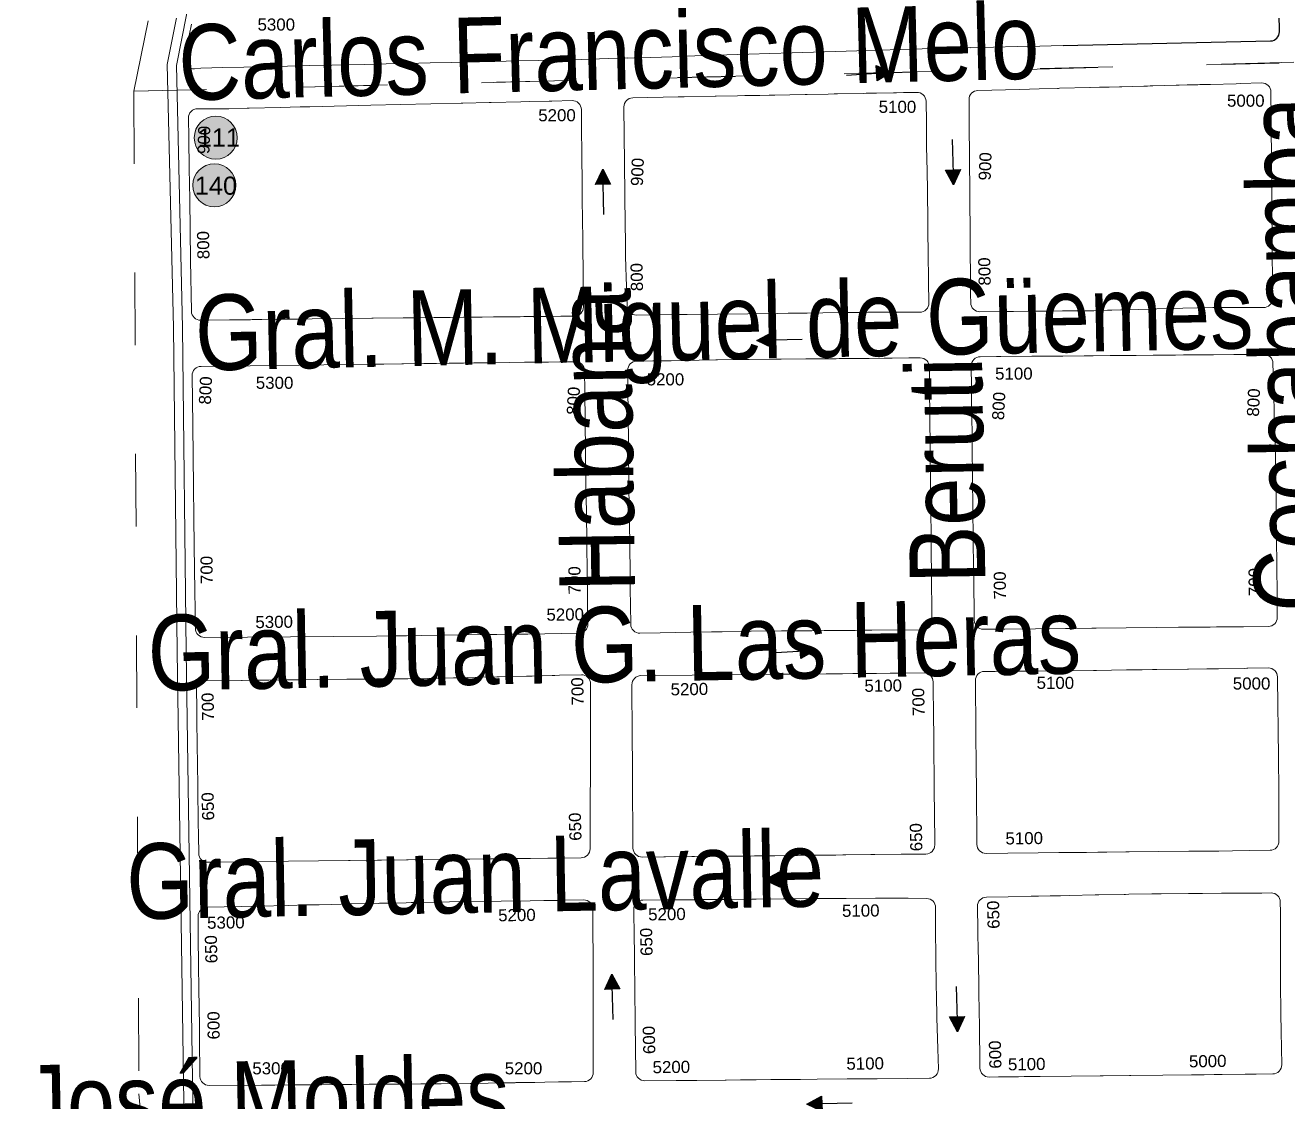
# Model space of a CAD drawing. Header units: millimetres. Extents: x 11558 to 23675, y 49449 to 61482.
# Drawn here: x 14951.7 to 15369.5, y 53976.6 to 54332.7 of the extents above; entities that cross this region are included whole.
import ezdxf

# ---------------------------------------------------------------- set-up
doc = ezdxf.new("R2010")
doc.units = ezdxf.units.MM
doc.linetypes.add('ACAD_ISO03W100', pattern=[30, 12, -18])
for name, color, linetype in [('0. plano base - nombres calles', 22, 'Continuous'), ('0. Plano Base - PLANO', 254, 'Continuous'), ('0. Plano base - sentido calles', 253, 'Continuous'), ('0.BARRIOS - DIVISIÓN', 12, 'ACAD_ISO03W100'), ('7. puesta en valor CC la lucila', 212, 'Continuous'), ('Linea 111 IDA', 139, 'Continuous'), ('Linea 140 IDA', 101, 'Continuous'), ('numeración', 7, 'Continuous')]:
    doc.layers.add(name, color=color, linetype=linetype)
doc.layers.get('7. puesta en valor CC la lucila').off()
doc.styles.get("Standard").update_dxf_attribs({"font": 'arial.ttf'})

# ---------------------------------------------------------------- blocks, each defined once
blk = doc.blocks.new('MANZANAS')
at = {"layer": '0. Plano Base - PLANO', "color": 0, "linetype": 'Continuous', "lineweight": 5}
blk.add_lwpolyline([(5635684.81, 6176409.32, -0.000008), (5635684.81, 6176409.32), (5635681.33, 6176407.41), (5635678.01, 6176405.59), (5635671.45, 6176401.99), (5635664.57, 6176398.22), (5635657.83, 6176394.53), (5635657.8, 6176394.59), (5635643.89, 6176386.81), (5635637.73, 6176383.36), (5635631.49, 6176379.87), (5635624.97, 6176376.23), (5635618.88, 6176372.82), (5635612.51, 6176369.26), (5635606.3, 6176365.78), (5635599.91, 6176362.21), (5635593.76, 6176358.77), (5635587.45, 6176355.24), (5635578.19, 6176350.06), (5635571.6, 6176346.37), (5635565.53, 6176342.97), (5635558.67, 6176339.11), (5635558.64, 6176339.16), (5635545.38, 6176331.71), (5635539.26, 6176328.35), (5635532.89, 6176324.85), (5635526.85, 6176321.54), (5635520.34, 6176317.97), (5635513.89, 6176314.43), (5635511.37, 6176313.05), (5635507.71, 6176311.04), (5635501.54, 6176307.66), (5635494.96, 6176304.05), (5635488.73, 6176300.64), (5635482.43, 6176297.18), (5635472.95, 6176291.98), (5635466.42, 6176288.4), (5635460.17, 6176284.97), (5635454, 6176281.59), (5635447.48, 6176278.01), (5635441.34, 6176274.64), (5635435.01, 6176271.16), (5635433.25, 6176269.97, -0.509133), (5635428.68, 6176271.62), (5635425.5, 6176282.64)], format="xyb", dxfattribs=at)
at = {"layer": '0. Plano Base - PLANO', "color": 0}
blk.add_lwpolyline([(5635684.81, 6176409.32), (5635744.96, 6176442.3, 0.41261), (5635746.16, 6176446.36), (5635713.83, 6176506.09)], format="xyb", dxfattribs=at)
at = {"layer": '0. Plano Base - PLANO', "color": 0, "linetype": 'Continuous', "lineweight": 5}
for points in [[(5635666.55, 6176383.1), (5635678.64, 6176389.79), (5635681.52, 6176391.38), (5635684.3, 6176392.92), (5635689.59, 6176395.85), (5635689.96, 6176396.05), (5635690.2, 6176396.19), (5635698.97, 6176401.04), (5635699.14, 6176401.13), (5635701.75, 6176402.58), (5635704.6, 6176404.16), (5635707.6, 6176405.81), (5635708.23, 6176406.17), (5635714.61, 6176409.69), (5635715.18, 6176410.01), (5635715.74, 6176410.32), (5635716.44, 6176410.71), (5635717.29, 6176411.18), (5635723.95, 6176414.87), (5635724.86, 6176415.37), (5635727.17, 6176416.65), (5635727.65, 6176416.91), (5635730.26, 6176418.36), (5635730.88, 6176418.7), (5635731.53, 6176419.06), (5635733.92, 6176420.38), (5635741.41, 6176424.53), (5635742.6, 6176425.19), (5635748.75, 6176428.6, -0.419625), (5635752.86, 6176427.38), (5635757.02, 6176419.52), (5635758.52, 6176416.68), (5635762.89, 6176408.44), (5635767.4, 6176399.92), (5635772.36, 6176390.55), (5635774.57, 6176386.39), (5635776.82, 6176382.14), (5635779.31, 6176377.44), (5635780.42, 6176375.34), (5635781.71, 6176372.91), (5635781.89, 6176372.57), (5635783.55, 6176369.43), (5635784.82, 6176367.05, -0.417405), (5635783.54, 6176362.97), (5635773.39, 6176357.74), (5635768.61, 6176355.27), (5635764.12, 6176352.78), (5635759.93, 6176350.45), (5635757.37, 6176349.03), (5635752.43, 6176346.29), (5635751.22, 6176345.62), (5635747.02, 6176343.29), (5635742.87, 6176340.98), (5635742.51, 6176340.78), (5635741.99, 6176340.5), (5635739.37, 6176339.04), (5635738.2, 6176338.39), (5635736.99, 6176337.72), (5635734.18, 6176336.16), (5635733.67, 6176335.88), (5635728.14, 6176332.94), (5635727.99, 6176332.86), (5635725.08, 6176331.31), (5635720.52, 6176328.89), (5635715.97, 6176326.47), (5635710.75, 6176323.7), (5635707.62, 6176322.03), (5635700.89, 6176318.46, -0.41425), (5635696.83, 6176319.7), (5635695.58, 6176322.05), (5635693.88, 6176325.26), (5635693.51, 6176325.95), (5635693.25, 6176326.45), (5635691.73, 6176329.31), (5635691.55, 6176329.65), (5635689.95, 6176332.68), (5635689.92, 6176332.74), (5635688.65, 6176335.12), (5635684.22, 6176343.49), (5635682.51, 6176346.71), (5635681.4, 6176348.81), (5635680.95, 6176349.66), (5635680.27, 6176350.94), (5635679.79, 6176351.85), (5635679.67, 6176352.07), (5635679.44, 6176352.5), (5635674.81, 6176361.23), (5635674.65, 6176361.54), (5635668.92, 6176372.34), (5635665.36, 6176379.07, -0.408985)], [(5635566.36, 6176328.31), (5635579.51, 6176335.47), (5635581.27, 6176336.43), (5635590.35, 6176341.37), (5635590.64, 6176341.53), (5635596.81, 6176344.89), (5635598.92, 6176346.04), (5635602.42, 6176347.94), (5635603.29, 6176348.41), (5635606.02, 6176349.9), (5635607.07, 6176350.47), (5635607.64, 6176350.78), (5635612.01, 6176353.16), (5635616.51, 6176355.6), (5635616.86, 6176355.8), (5635617.03, 6176355.89), (5635623.12, 6176359.2), (5635624.86, 6176360.15), (5635624.97, 6176360.21), (5635625.28, 6176360.38), (5635625.89, 6176360.71), (5635633.34, 6176364.77), (5635634.24, 6176365.26), (5635634.79, 6176365.56), (5635637.17, 6176366.85), (5635642.18, 6176369.58), (5635643.04, 6176370.04), (5635645.09, 6176371.16), (5635646.04, 6176371.68), (5635648.92, 6176373.24, -0.415607), (5635653, 6176372.03), (5635656.29, 6176365.91), (5635657.9, 6176362.93), (5635658.04, 6176362.66), (5635659.85, 6176359.29), (5635662.24, 6176354.85), (5635663.72, 6176352.1), (5635667.15, 6176345.73), (5635671.8, 6176337.08), (5635673.47, 6176333.97), (5635673.55, 6176333.82), (5635676.63, 6176328.07), (5635681.23, 6176319.5), (5635684.6, 6176313.22, -0.420015), (5635683.32, 6176309.13), (5635680.65, 6176307.77), (5635676.91, 6176305.85), (5635674, 6176304.39), (5635673.49, 6176304.12), (5635671.67, 6176303.14), (5635668.41, 6176301.4), (5635668.2, 6176301.29), (5635665.83, 6176300.02), (5635665.17, 6176299.67), (5635659.49, 6176296.62), (5635650.38, 6176291.75), (5635644.84, 6176288.78), (5635641.75, 6176287.13), (5635633.07, 6176282.48), (5635624.2, 6176277.74), (5635615.34, 6176273), (5635611.67, 6176271.03), (5635600.51, 6176265.08, -0.407097), (5635596.49, 6176266.25), (5635591.7, 6176274.72), (5635590.16, 6176277.44), (5635588.35, 6176280.81), (5635588.1, 6176281.27), (5635585.84, 6176285.47), (5635583.67, 6176289.48), (5635583.52, 6176289.76), (5635578.78, 6176298.6), (5635573.87, 6176307.85), (5635565.14, 6176324.27, -0.411324)], [(5635794.81, 6176348.1), (5635799.49, 6176339.64), (5635799.58, 6176339.48), (5635802.98, 6176333.33), (5635805.68, 6176328.44), (5635807.81, 6176324.59), (5635812.68, 6176315.78), (5635813.33, 6176314.55), (5635815.42, 6176310.62), (5635817.4, 6176306.89), (5635818.74, 6176304.37), (5635822.06, 6176298.13), (5635822.6, 6176297.12), (5635826.73, 6176289.35), (5635831.41, 6176280.57), (5635832.96, 6176277.66), (5635834.82, 6176274.15, -0.414311), (5635833.58, 6176270.09), (5635826.35, 6176266.24), (5635823.59, 6176264.78), (5635822.17, 6176264.03), (5635818.48, 6176262.06), (5635816.63, 6176261.08), (5635813.48, 6176259.4), (5635809.57, 6176257.32), (5635807.32, 6176256.13), (5635800.85, 6176252.68), (5635792.1, 6176248.03), (5635783.28, 6176243.34), (5635782.99, 6176243.18), (5635782.06, 6176242.69), (5635775.74, 6176239.33), (5635774.93, 6176238.89), (5635774.3, 6176238.56), (5635765.58, 6176233.92), (5635756.65, 6176229.17), (5635750.36, 6176225.82, -0.413523), (5635746.31, 6176227.06), (5635739.48, 6176239.81), (5635738.21, 6176242.18), (5635733.64, 6176250.74), (5635728.76, 6176259.86), (5635724.21, 6176268.36), (5635719.2, 6176277.72), (5635717.1, 6176281.66), (5635714.81, 6176285.92), (5635714.27, 6176286.94), (5635712.26, 6176290.7), (5635710.01, 6176294.91), (5635706.61, 6176301.25, -0.415258), (5635707.85, 6176305.32), (5635712.63, 6176307.85), (5635712.92, 6176308), (5635713.89, 6176308.52), (5635722.99, 6176313.35), (5635726.64, 6176315.28), (5635729.16, 6176316.62), (5635732, 6176318.13), (5635738.21, 6176321.42), (5635740.88, 6176322.84), (5635745.88, 6176325.49), (5635749.56, 6176327.44), (5635753.44, 6176329.5), (5635758.4, 6176332.13), (5635764.97, 6176335.61), (5635767.32, 6176336.86), (5635773.31, 6176340.04), (5635776.08, 6176341.5), (5635782.01, 6176344.65), (5635784.88, 6176346.17), (5635787.02, 6176347.31), (5635790.78, 6176349.3, -0.40916)], [(5635553.04, 6176317.03), (5635556.61, 6176310.34), (5635557.36, 6176308.93), (5635558.57, 6176306.66), (5635558.69, 6176306.43), (5635561.64, 6176300.9), (5635563.06, 6176298.25), (5635566.31, 6176292.15), (5635566.52, 6176291.75), (5635567.25, 6176290.38), (5635569.93, 6176285.35), (5635570.63, 6176284.04), (5635570.91, 6176283.52), (5635572.53, 6176280.47), (5635575.77, 6176274.4), (5635577.08, 6176271.95), (5635577.15, 6176271.82), (5635580.48, 6176265.57), (5635582.87, 6176261.09), (5635583.76, 6176259.41, -0.414094), (5635582.53, 6176255.36), (5635578.57, 6176253.25), (5635575.06, 6176251.37), (5635569.54, 6176248.43), (5635568.77, 6176248.02), (5635567.74, 6176247.46), (5635566.7, 6176246.91), (5635565.95, 6176246.51), (5635559.71, 6176243.18), (5635558.87, 6176242.73), (5635555.59, 6176240.98), (5635550.13, 6176238.07), (5635546.25, 6176236), (5635543.14, 6176234.34), (5635541.53, 6176233.48), (5635536.63, 6176230.86), (5635532.46, 6176228.64), (5635523.73, 6176223.98), (5635523.33, 6176223.77), (5635514.72, 6176219.17), (5635505.89, 6176214.46), (5635502.83, 6176212.83), (5635497.18, 6176209.81), (5635491.25, 6176206.65), (5635488.44, 6176205.14), (5635487.93, 6176204.87), (5635485.64, 6176203.65), (5635481.81, 6176201.61), (5635473.36, 6176197.1, -0.412885), (5635469.31, 6176198.32), (5635461.31, 6176213.14), (5635456.57, 6176221.94), (5635451.68, 6176231.01), (5635446.86, 6176239.94), (5635442.21, 6176248.56), (5635442.07, 6176248.82), (5635438.95, 6176254.61, -0.418258), (5635440.2, 6176258.69), (5635449.42, 6176263.5), (5635454.72, 6176266.42), (5635455.33, 6176266.76), (5635464.26, 6176271.67), (5635470.09, 6176274.88), (5635470.35, 6176275.02), (5635472.91, 6176276.43), (5635490.61, 6176286.16), (5635499.2, 6176290.89), (5635507.96, 6176295.71), (5635516.76, 6176300.55), (5635517.27, 6176300.83), (5635524.9, 6176305.03), (5635525.51, 6176305.36), (5635534.09, 6176310.08), (5635536.55, 6176311.43), (5635542.35, 6176314.62), (5635543.09, 6176315.03), (5635548.94, 6176318.25, -0.418062)], [(5635694.48, 6176294.59), (5635697.7, 6176288.54), (5635702.39, 6176279.74), (5635707, 6176271.08), (5635708.55, 6176268.16), (5635711.9, 6176261.87), (5635716.51, 6176253.22), (5635716.86, 6176252.57), (5635720.78, 6176245.19), (5635721.22, 6176244.37), (5635723.99, 6176239.17), (5635725.98, 6176235.43), (5635733.94, 6176220.47, -0.414998), (5635732.7, 6176216.41), (5635717.78, 6176208.51), (5635715.65, 6176207.39), (5635712.87, 6176205.92), (5635708.93, 6176203.84), (5635706.7, 6176202.66), (5635703.76, 6176201.1), (5635700.17, 6176199.2), (5635691.29, 6176194.51), (5635682.48, 6176189.85), (5635674.05, 6176185.26), (5635670.92, 6176183.56), (5635664.88, 6176180.29), (5635655.96, 6176175.44), (5635650.11, 6176172.26, -0.415906), (5635646.03, 6176173.48), (5635643.1, 6176178.95), (5635642.67, 6176179.75), (5635640.94, 6176182.99), (5635637.89, 6176188.67), (5635633.86, 6176196.19), (5635633.29, 6176197.25), (5635632.95, 6176197.9), (5635628.91, 6176205.42), (5635628.64, 6176205.92), (5635628.11, 6176206.92), (5635624.03, 6176214.53), (5635623.76, 6176215.03), (5635618.99, 6176223.93), (5635616.7, 6176228.22), (5635614.26, 6176232.82), (5635612.37, 6176236.38), (5635610.02, 6176240.8), (5635609.72, 6176241.38), (5635609.46, 6176241.86), (5635606.44, 6176247.54, -0.412126), (5635607.67, 6176251.59), (5635608.82, 6176252.21), (5635609.64, 6176252.65), (5635609.75, 6176252.71), (5635612.38, 6176254.13), (5635617.75, 6176257.03), (5635622.41, 6176259.55), (5635625.9, 6176261.43), (5635630.73, 6176264.03), (5635631.23, 6176264.31), (5635636.89, 6176267.36), (5635640.15, 6176269.1), (5635640.4, 6176269.24), (5635648.43, 6176273.51), (5635648.94, 6176273.78), (5635649.75, 6176274.2), (5635657.04, 6176278.08), (5635657.96, 6176278.57), (5635658.01, 6176278.6), (5635658.75, 6176278.99), (5635665.88, 6176282.78), (5635666.75, 6176283.25), (5635675.55, 6176287.92), (5635679.84, 6176290.2), (5635682.26, 6176291.49), (5635687.05, 6176294.04), (5635690.43, 6176295.83, -0.413914)], [(5635843.96, 6176256.68), (5635848.61, 6176248.03), (5635851.92, 6176241.85), (5635856.89, 6176232.6), (5635861.4, 6176224.02), (5635865.4, 6176216.4), (5635869.46, 6176208.69, -0.411284), (5635868.23, 6176204.65), (5635862.24, 6176201.42), (5635857.32, 6176198.78), (5635853.28, 6176196.61), (5635844.58, 6176191.98), (5635835.73, 6176187.27), (5635827.13, 6176182.69), (5635826.27, 6176182.23), (5635826.11, 6176182.15), (5635820.55, 6176179.19), (5635818.01, 6176177.84), (5635814.65, 6176176.05), (5635813.59, 6176175.48), (5635809.78, 6176173.46), (5635809.1, 6176173.09), (5635806.58, 6176171.75), (5635800.58, 6176168.55), (5635791.7, 6176163.83), (5635785.31, 6176160.43, -0.414467), (5635781.25, 6176161.67), (5635778.09, 6176167.62), (5635777.54, 6176168.65), (5635776.09, 6176171.39), (5635773.26, 6176176.7), (5635768.62, 6176185.43), (5635764.41, 6176193.36), (5635763.79, 6176194.53), (5635755.83, 6176209.52, -0.414634), (5635757.07, 6176213.58), (5635760.22, 6176215.24), (5635762.33, 6176216.36), (5635763.26, 6176216.85), (5635767, 6176218.83), (5635770.39, 6176220.63), (5635772.33, 6176221.65), (5635781.17, 6176226.35), (5635781.4, 6176226.47), (5635788.93, 6176230.51), (5635789.87, 6176231.02), (5635798.58, 6176235.69), (5635803.19, 6176238.16), (5635806.16, 6176239.75), (5635807.47, 6176240.45), (5635816.34, 6176245.21), (5635816.67, 6176245.39), (5635821.97, 6176248.23), (5635824.98, 6176249.85), (5635825.45, 6176250.1), (5635833.11, 6176254.23), (5635833.64, 6176254.52), (5635833.94, 6176254.69), (5635839.89, 6176257.9, -0.414939)], [(5635632.2, 6176162.91), (5635617.29, 6176154.9), (5635611.17, 6176151.61), (5635608.3, 6176150.07), (5635603.47, 6176147.48), (5635599.48, 6176145.33), (5635591.12, 6176140.84), (5635586.34, 6176138.27), (5635581.97, 6176135.92), (5635577.87, 6176133.73), (5635577.46, 6176133.52), (5635573.14, 6176131.2), (5635522.9, 6176104.58, -0.412804), (5635518.85, 6176105.81), (5635513.01, 6176116.7), (5635506, 6176129.77), (5635501.47, 6176138.23), (5635496.74, 6176147.05), (5635491.93, 6176156.01), (5635487.08, 6176165.06), (5635479.31, 6176179.55, -0.414363), (5635480.54, 6176183.61), (5635530.63, 6176210.45), (5635531.19, 6176210.75), (5635533.83, 6176212.16), (5635539.11, 6176214.99), (5635539.57, 6176215.23), (5635545.53, 6176218.43), (5635547.66, 6176219.57), (5635548.43, 6176219.98), (5635549.2, 6176220.39), (5635552.9, 6176222.37), (5635557.08, 6176224.61), (5635560.14, 6176226.25), (5635565.99, 6176229.39), (5635574.94, 6176234.18), (5635581.87, 6176237.89), (5635585.25, 6176239.7), (5635589.74, 6176242.1, -0.414094), (5635593.8, 6176240.88), (5635597.12, 6176234.68), (5635601.63, 6176226.27), (5635606.48, 6176217.23), (5635611.25, 6176208.32), (5635616.07, 6176199.32), (5635616.34, 6176198.83), (5635620.33, 6176191.38), (5635620.76, 6176190.59), (5635625.45, 6176181.83), (5635628.14, 6176176.82), (5635630.19, 6176173), (5635633.42, 6176166.97, -0.414)], [(5635743.64, 6176202.68), (5635749.56, 6176191.57), (5635751.46, 6176187.99), (5635751.82, 6176187.32), (5635754.23, 6176182.79), (5635756.33, 6176178.84), (5635756.63, 6176178.28), (5635759.61, 6176172.69), (5635760.87, 6176170.33), (5635763.73, 6176164.95), (5635768.98, 6176155.1, -0.414016), (5635767.74, 6176151.04), (5635761.62, 6176147.78), (5635760.57, 6176147.22), (5635752.8, 6176143.07), (5635751.66, 6176142.46), (5635744.34, 6176138.56), (5635743.52, 6176138.12), (5635741.48, 6176137.03), (5635736.23, 6176134.23), (5635735.18, 6176133.68), (5635733.96, 6176133.03), (5635730.31, 6176131.08), (5635726.69, 6176129.15), (5635723.6, 6176127.5), (5635717.68, 6176124.34), (5635715.32, 6176123.08), (5635708.56, 6176119.48), (5635700.15, 6176114.99), (5635699.38, 6176114.58), (5635691.75, 6176110.51), (5635691.24, 6176110.24), (5635684.9, 6176106.86, -0.415374), (5635680.84, 6176108.1), (5635679.19, 6176111.22), (5635677.46, 6176114.49), (5635672.92, 6176123.09), (5635671.3, 6176126.16), (5635668.22, 6176131.99), (5635663.46, 6176141), (5635655.59, 6176155.88, -0.413475), (5635656.84, 6176159.93), (5635671.79, 6176167.88), (5635677.76, 6176171.05), (5635680.74, 6176172.64), (5635689.21, 6176177.14), (5635698.04, 6176181.83), (5635707.05, 6176186.62), (5635711.04, 6176188.74), (5635715.52, 6176191.12), (5635715.76, 6176191.25), (5635718.82, 6176192.88), (5635724.57, 6176195.93), (5635725.71, 6176196.54), (5635729.73, 6176198.68), (5635732.45, 6176200.12), (5635733.53, 6176200.7), (5635739.59, 6176203.92, -0.414063)], [(5635816.27, 6176096.48), (5635813.02, 6176102.53), (5635812.44, 6176103.62), (5635810.12, 6176107.94), (5635808.82, 6176110.36), (5635808.2, 6176111.52), (5635808.12, 6176111.67), (5635807.79, 6176112.27), (5635804.02, 6176119.32), (5635803.54, 6176120.2), (5635799.72, 6176127.26), (5635798.78, 6176128.99), (5635798.18, 6176130.09), (5635794.6, 6176136.68), (5635790.89, 6176143.56, -0.412697), (5635792.09, 6176147.61), (5635798.38, 6176151.04), (5635805.12, 6176154.72), (5635807.26, 6176155.88), (5635810.6, 6176157.71), (5635813.58, 6176159.34), (5635816.2, 6176160.77), (5635823.67, 6176164.95), (5635824.76, 6176165.44), (5635832.13, 6176169.46), (5635832.31, 6176169.56), (5635832.48, 6176169.66), (5635833.52, 6176170.22), (5635840.18, 6176173.86), (5635842.43, 6176175.05), (5635842.73, 6176175.21), (5635842.93, 6176175.31), (5635850.84, 6176179.5), (5635851.17, 6176179.67), (5635851.28, 6176179.73), (5635852.02, 6176180.12), (5635854.9, 6176181.64), (5635854.95, 6176181.67), (5635860.52, 6176184.61), (5635860.85, 6176184.78), (5635863.17, 6176186.01), (5635868.62, 6176188.89), (5635869.09, 6176189.14), (5635872.04, 6176190.7), (5635872.31, 6176190.85), (5635875.08, 6176192.31, -0.415786), (5635879.14, 6176191.04), (5635880.65, 6176188.16), (5635883, 6176183.65), (5635886.97, 6176176.04), (5635887.48, 6176175.06), (5635889.99, 6176170.25), (5635891.48, 6176167.41), (5635896.35, 6176158.36), (5635899.16, 6176153.16), (5635904.38, 6176143.5, -0.415776), (5635903.15, 6176139.43), (5635898.31, 6176136.84), (5635895.26, 6176135.22), (5635895.09, 6176135.13), (5635888.37, 6176131.54), (5635885.99, 6176130.27), (5635883.09, 6176128.73), (5635879.4, 6176126.75), (5635871.01, 6176122.28), (5635861.73, 6176117.33), (5635861.33, 6176117.12), (5635853.61, 6176113), (5635852.96, 6176112.65), (5635852.74, 6176112.54), (5635844.25, 6176108.01), (5635835.27, 6176103.22), (5635832.75, 6176101.87), (5635830.52, 6176100.68), (5635828.88, 6176099.81), (5635826.71, 6176098.65), (5635823.09, 6176096.72), (5635820.33, 6176095.25, -0.413463)], [(5635643.36, 6176149.85), (5635647.85, 6176141.15), (5635651.38, 6176134.29), (5635652.47, 6176132.19), (5635655.94, 6176125.46), (5635657.47, 6176122.48), (5635660.64, 6176116.34), (5635665.21, 6176107.48), (5635668.36, 6176101.38, -0.410006), (5635667.1, 6176097.36), (5635661.21, 6176094.21), (5635660.11, 6176093.62), (5635657.39, 6176092.17), (5635652.32, 6176089.46), (5635647.65, 6176086.96), (5635643.4, 6176084.69), (5635640.77, 6176083.29), (5635634.64, 6176080.01), (5635633.46, 6176079.38), (5635625.65, 6176075.2), (5635616.61, 6176070.37), (5635616.12, 6176070.1), (5635608.82, 6176066.2), (5635608.64, 6176066.1), (5635608.3, 6176065.92), (5635607.66, 6176065.58), (5635599.67, 6176061.3), (5635599.25, 6176061.07), (5635590.42, 6176056.35), (5635581.72, 6176051.69), (5635572.89, 6176046.96), (5635567.72, 6176044.19), (5635559.85, 6176039.98), (5635558.17, 6176039.08, -0.413823), (5635554.11, 6176040.31), (5635551.36, 6176045.44), (5635549.18, 6176049.49), (5635547.41, 6176052.78), (5635547.21, 6176053.16), (5635546.02, 6176055.37), (5635544.03, 6176059.08), (5635542.66, 6176061.64), (5635541.1, 6176064.54), (5635539.54, 6176067.45), (5635537.75, 6176070.77), (5635536.22, 6176073.61), (5635534.26, 6176077.26), (5635533.74, 6176078.24), (5635532.02, 6176081.44), (5635531.23, 6176082.92), (5635528.55, 6176087.9, -0.414457), (5635529.78, 6176091.96), (5635540.33, 6176097.62), (5635540.49, 6176097.71), (5635544.44, 6176099.82), (5635548.31, 6176101.9), (5635551.37, 6176103.54), (5635555.85, 6176105.94), (5635557.35, 6176106.74), (5635562.37, 6176109.43), (5635562.48, 6176109.49), (5635571.03, 6176114.02), (5635571.33, 6176114.18), (5635575.32, 6176116.3), (5635577.8, 6176117.61), (5635579.77, 6176118.66), (5635580.61, 6176119.11), (5635587.49, 6176122.76), (5635587.81, 6176122.93), (5635588.89, 6176123.5), (5635594.77, 6176126.62), (5635597.54, 6176128.12), (5635602.14, 6176130.65), (5635603.7, 6176131.51), (5635606.27, 6176132.93), (5635614.77, 6176137.62), (5635615.4, 6176137.96), (5635623.35, 6176142.34), (5635623.89, 6176142.64), (5635624.94, 6176143.22), (5635630.8, 6176146.45), (5635631.58, 6176146.88), (5635632.9, 6176147.61), (5635639.24, 6176151.11, -0.422325)], [(5635715.75, 6176042.84), (5635708.33, 6176056.73), (5635707.86, 6176057.63), (5635703.07, 6176066.58), (5635698.52, 6176075.11), (5635693.35, 6176084.79), (5635691.89, 6176087.53), (5635690.41, 6176090.29, -0.415115), (5635691.65, 6176094.35), (5635698.02, 6176097.72), (5635698.49, 6176097.98), (5635698.56, 6176098.01), (5635705.85, 6176101.87), (5635706.21, 6176102.06), (5635706.67, 6176102.31), (5635709.12, 6176103.61), (5635710.61, 6176104.4), (5635714.74, 6176106.59), (5635715.21, 6176106.84), (5635715.4, 6176106.94), (5635715.97, 6176107.24), (5635723.55, 6176111.26), (5635724.24, 6176111.62), (5635724.8, 6176111.92), (5635732.71, 6176116.12), (5635733.2, 6176116.38), (5635741.78, 6176120.93), (5635742.67, 6176121.39), (5635743.48, 6176121.83), (5635749.5, 6176125.02), (5635750.53, 6176125.56), (5635751.13, 6176125.88), (5635759.65, 6176130.4), (5635762.93, 6176132.12), (5635768.85, 6176135.21), (5635769.26, 6176135.42), (5635774.78, 6176138.15, -0.40904), (5635778.78, 6176136.83), (5635782.13, 6176130.35), (5635786.47, 6176122.25), (5635791.07, 6176113.64), (5635792.31, 6176111.32), (5635795.88, 6176104.65), (5635800.97, 6176095.64), (5635802.55, 6176092.83), (5635804.19, 6176089.92, -0.421296), (5635802.99, 6176085.8), (5635796.59, 6176082.39), (5635787.72, 6176077.69), (5635784.35, 6176075.9), (5635784.16, 6176075.8), (5635782.82, 6176075.09), (5635782.77, 6176075.06), (5635778.9, 6176073.01), (5635770.14, 6176068.35), (5635765.25, 6176065.75), (5635761.37, 6176063.69), (5635758, 6176061.9), (5635756.66, 6176061.19), (5635752.31, 6176058.88), (5635752.22, 6176058.83), (5635747.74, 6176056.44), (5635743.57, 6176054.22), (5635743.3, 6176054.08), (5635735.05, 6176049.68), (5635734.83, 6176049.56), (5635731.42, 6176047.74), (5635728.96, 6176046.46), (5635719.8, 6176041.61, -0.413177)], [(5635564.74, 6176025.74), (5635579.82, 6176034.02), (5635588.43, 6176038.75), (5635593.56, 6176041.56), (5635595.13, 6176042.43), (5635597.34, 6176043.64), (5635600.94, 6176045.62), (5635603.74, 6176047.15), (5635606.23, 6176048.52), (5635606.69, 6176048.77), (5635614.43, 6176053.02), (5635614.8, 6176053.23), (5635618.42, 6176055.21), (5635622.55, 6176057.48), (5635623.99, 6176058.27), (5635627.57, 6176060.22), (5635631.01, 6176062.09), (5635632.44, 6176062.87), (5635635.12, 6176064.31), (5635641.34, 6176067.66), (5635650.22, 6176072.44), (5635658.65, 6176076.97), (5635662.65, 6176079.12), (5635666.61, 6176081.25), (5635667.7, 6176081.84), (5635674.28, 6176085.38, -0.417848), (5635678.36, 6176084.12), (5635682.58, 6176076.05), (5635684.66, 6176072.06), (5635686.36, 6176068.8), (5635690.99, 6176059.94), (5635691.58, 6176058.81), (5635695.57, 6176051.16), (5635700.26, 6176042.18), (5635703.39, 6176036.19, -0.41017), (5635702.16, 6176032.16), (5635698.41, 6176030.13), (5635696.58, 6176029.15), (5635696.01, 6176028.84), (5635695.7, 6176028.67), (5635694.64, 6176028.1), (5635690.62, 6176025.93), (5635687.75, 6176024.38), (5635687.27, 6176024.12), (5635685.98, 6176023.43), (5635685.87, 6176023.37), (5635685.77, 6176023.31), (5635682.25, 6176021.41), (5635681.99, 6176021.27), (5635678.51, 6176019.4), (5635674.19, 6176017.06), (5635669.52, 6176014.54), (5635668.89, 6176014.2), (5635660.47, 6176009.69), (5635657.22, 6176007.96), (5635654.5, 6176006.53), (5635651.3, 6176004.83), (5635646.98, 6176002.55), (5635643.65, 6176000.79), (5635642.88, 6176000.39), (5635639.4, 6175998.54), (5635634.31, 6175995.84), (5635629.96, 6175993.54), (5635625.41, 6175991.13), (5635622.3, 6175989.49), (5635616.54, 6175986.44), (5635611.81, 6175983.94), (5635607.88, 6175981.86), (5635592.57, 6175973.76, -0.412834), (5635588.53, 6175975), (5635582.36, 6175986.52), (5635580.7, 6175989.62), (5635574.78, 6176000.68), (5635571.27, 6176007.24), (5635566.63, 6176015.91), (5635566.39, 6176016.37), (5635563.54, 6176021.7, -0.411095)]]:
    blk.add_lwpolyline(points, format="xyb", close=True, dxfattribs=at)
blk = doc.blocks.new('111')
at = {"layer": 'Linea 111 IDA', "lineweight": 211, "true_color": 0xededed}
h = blk.add_hatch(color=7, dxfattribs=at)
h.dxf.hatch_style = 1
edge = h.paths.add_edge_path()
edge.add_arc((0, 0), 7.11, 0, 360)
at = {"layer": 'Linea 111 IDA', "lineweight": 9}
blk.add_circle((0, 0), 7.11, dxfattribs=at)
at = {"layer": 'Linea 111 IDA', "lineweight": 15, "insert": (-5.99, 3.05), "char_height": 6, "attachment_point": 1}
blk.add_mtext_dynamic_manual_height_columns('111', width=16.4579, gutter_width=12.5, heights=[0], dxfattribs=at)
blk = doc.blocks.new('140')
at = {"layer": 'Linea 140 IDA', "lineweight": 211, "true_color": 0xededed}
h = blk.add_hatch(color=7, dxfattribs=at)
h.dxf.hatch_style = 1
edge = h.paths.add_edge_path()
edge.add_arc((0, 0), 7.11, 0, 360)
at = {"layer": 'Linea 140 IDA', "lineweight": 9}
blk.add_circle((0, 0), 7.11, dxfattribs=at)
at = {"layer": 'Linea 140 IDA', "lineweight": 15, "insert": (-6.46, 2.88), "char_height": 6, "attachment_point": 1}
blk.add_mtext_dynamic_manual_height_columns('140', width=16.4579, gutter_width=12.5, heights=[0], dxfattribs=at)

msp = doc.modelspace()

# ---------------------------------------------------------------- hatches: boundary and pattern name
at = {"layer": '0. Plano base - sentido calles', "linetype": 'Continuous', "lineweight": 25, "ltscale": 2, "true_color": 0x1a1a1a}
h = msp.add_hatch(color=250, dxfattribs=at)
h.dxf.hatch_style = 1
h.paths.add_polyline_path([(15238.39, 54317.15), (15233.25, 54319.35), (15233.4, 54316.85)])
h.paths.add_polyline_path([(15238.39, 54317.15), (15233.4, 54316.85), (15233.55, 54314.36)])
h = msp.add_hatch(color=250, dxfattribs=at)
h.dxf.hatch_style = 1
h.paths.add_polyline_path([(15142.77, 54285.13), (15140.41, 54280.06), (15142.91, 54280.13)])
h.paths.add_polyline_path([(15142.77, 54285.13), (15142.91, 54280.13), (15145.41, 54280.2)])
h = msp.add_hatch(color=250, dxfattribs=at)
h.dxf.hatch_style = 1
h.paths.add_polyline_path([(15258.85, 54279.9), (15261.21, 54284.97), (15258.71, 54284.89)])
h.paths.add_polyline_path([(15258.85, 54279.9), (15258.71, 54284.89), (15256.21, 54284.82)])
h = msp.add_hatch(color=250, dxfattribs=at)
h.dxf.hatch_style = 1
h.paths.add_polyline_path([(15193.83, 54228.43), (15198.88, 54226.04), (15198.82, 54228.54)])
h.paths.add_polyline_path([(15193.83, 54228.43), (15198.82, 54228.54), (15198.77, 54231.04)])
h = msp.add_hatch(color=250, dxfattribs=at)
h.dxf.hatch_style = 1
h.paths.add_polyline_path([(15213.15, 54126.05), (15208.01, 54128.24), (15208.16, 54125.74)])
h.paths.add_polyline_path([(15213.15, 54126.05), (15208.16, 54125.74), (15208.31, 54123.25)])
h = msp.add_hatch(color=250, dxfattribs=at)
h.dxf.hatch_style = 1
h.paths.add_polyline_path([(15196.34, 54050.04), (15201.4, 54047.66), (15201.34, 54050.16)])
h.paths.add_polyline_path([(15196.34, 54050.04), (15201.34, 54050.16), (15201.28, 54052.65)])
h = msp.add_hatch(color=250, dxfattribs=at)
h.dxf.hatch_style = 1
h.paths.add_polyline_path([(15145.81, 54018.86), (15143.45, 54013.79), (15145.95, 54013.86)])
h.paths.add_polyline_path([(15145.81, 54018.86), (15145.95, 54013.86), (15148.45, 54013.93)])
h = msp.add_hatch(color=250, dxfattribs=at)
h.dxf.hatch_style = 1
h.paths.add_polyline_path([(15260.18, 53999.8), (15262.53, 54004.87), (15260.03, 54004.79)])
h.paths.add_polyline_path([(15260.18, 53999.8), (15260.03, 54004.79), (15257.53, 54004.72)])
h = msp.add_hatch(color=250, dxfattribs=at)
h.dxf.hatch_style = 1
h.paths.add_polyline_path([(15210.29, 53975.84), (15215.35, 53973.45), (15215.29, 53975.95)])
h.paths.add_polyline_path([(15210.29, 53975.84), (15215.29, 53975.95), (15215.23, 53978.45)])

# ---------------------------------------------------------------- linework, layer by layer
at = {"layer": '0. Plano base - sentido calles', "color": 250, "linetype": 'Continuous', "lineweight": 25, "ltscale": 2, "true_color": 0x1a1a1a}
for points in [[(15223.42, 54316.25), (15238.39, 54317.15), (15233.55, 54314.36), (15233.25, 54319.35), (15238.39, 54317.15)], [(15258.42, 54294.89), (15258.85, 54279.9), (15256.21, 54284.82), (15261.21, 54284.97), (15258.85, 54279.9)], [(15143.2, 54270.14), (15142.77, 54285.13), (15145.41, 54280.2), (15140.41, 54280.06), (15142.77, 54285.13)], [(15208.82, 54228.78), (15193.83, 54228.43), (15198.77, 54231.04), (15198.88, 54226.04), (15193.83, 54228.43)], [(15198.17, 54125.14), (15213.15, 54126.05), (15208.31, 54123.25), (15208.01, 54128.24), (15213.15, 54126.05)], [(15211.34, 54050.39), (15196.34, 54050.04), (15201.28, 54052.65), (15201.4, 54047.66), (15196.34, 54050.04)], [(15146.24, 54003.87), (15145.81, 54018.86), (15148.45, 54013.93), (15143.45, 54013.79), (15145.81, 54018.86)], [(15259.74, 54014.79), (15260.18, 53999.8), (15257.53, 54004.72), (15262.53, 54004.87), (15260.18, 53999.8)], [(15225.28, 53976.19), (15210.29, 53975.84), (15215.23, 53978.45), (15215.35, 53973.45), (15210.29, 53975.84)]]:
    msp.add_lwpolyline(points, dxfattribs=at)
at = {"layer": '0.BARRIOS - DIVISIÓN', "color": 14, "lineweight": 18, "ltscale": 2}
for points in [[(15243.48, 55607.68), (15214.21, 55300.54), (15052.83, 55293.83), (15112.91, 54921.92), (14987.64, 54310.9), (17059.08, 54362.46), (17585.92, 54374.44), (17552.48, 55699.13), (15243.48, 55607.68)], [(17585.92, 54374.44), (14987.64, 54310.9)], [(14987.64, 54310.9), (14989.28, 53979.27), (15024.31, 53623.26), (15031.2, 53333.8), (15049.56, 52895.45), (15059.58, 52729.31), (15077, 52559.78), (15089.92, 52325.85), (15165.82, 52007.43), (15170.79, 51842.35), (15197.44, 51825.39), (15283.66, 51899.15), (15362.65, 51963.93), (15471.11, 52043.1), (15712.7, 52242.02), (15888.84, 52381.58), (15959.94, 52448.88), (16154.77, 52618.63), (16143.57, 52644.27), (16954.31, 53347.77)]]:
    msp.add_lwpolyline(points, dxfattribs=at)
at = {"layer": 'Linea 111 IDA', "lineweight": 15}
msp.add_lwpolyline([(15085.01, 52699.41), (15073.97, 52903.9), (15062.47, 53075.34), (15052.86, 53241.69), (15048.7, 53324.8), (15043.39, 53343.82), (15043.07, 53494.99), (15043.91, 53616.47), (15035.9, 53628.23), (15023.28, 53766.83), (15013.93, 53861.78), (15004.27, 53968.95), (15001.97, 54125.47), (15000.73, 54232.72), (14998.7, 54319.68), (15013.94, 54396.68), (15025.32, 54450.56), (15038.76, 54524.29), (15043.07, 54535.8), (15064.04, 54637.05), (15068.6, 54650.81), (15121.08, 54915.79), (15100.6, 55040.13)], dxfattribs=at)
at = {"layer": 'Linea 140 IDA', "lineweight": 15}
msp.add_lwpolyline([(15088.01, 52699.57), (15076.96, 52904.08), (15065.47, 53075.52), (15055.86, 53241.85), (15051.67, 53325.29), (15046.39, 53344.23), (15046.07, 53494.98), (15046.92, 53617.39), (15038.82, 53629.28), (15026.26, 53767.11), (15016.92, 53862.07), (15007.27, 53969.1), (15004.97, 54125.51), (15003.73, 54232.77), (15001.7, 54319.42), (15016.88, 54396.08), (15028.26, 54449.98), (15041.66, 54523.49), (15045.96, 54534.97), (15066.94, 54636.27), (15071.51, 54650.04), (15124.13, 54915.74), (15103.56, 55040.6)], dxfattribs=at)

# ---------------------------------------------------------------- block references
at = {"layer": '0. Plano Base - PLANO', "color": 28, "lineweight": 5, "true_color": 0x0d0d0d, "rotation": 332.5463477508169}
msp.add_blockref('MANZANAS', (-7833237.48, -2828296.13), dxfattribs=at)
at = {"layer": '7. puesta en valor CC la lucila', "color": 250, "lineweight": 30, "rotation": 332.5463477508169}
msp.add_blockref('MANZANAS', (-7833237.48, -2828296.13), dxfattribs=at)
at = {"layer": 'Linea 111 IDA', "lineweight": 15}
msp.add_blockref('111', (15014.74, 54295.52), dxfattribs=at)
at = {"layer": 'Linea 140 IDA', "lineweight": 15}
msp.add_blockref('140', (15014.27, 54279.77), dxfattribs=at)

# ---------------------------------------------------------------- texts
at = {"layer": '0. plano base - nombres calles', "color": 250, "lineweight": 15, "true_color": 0x1a1a1a, "char_height": 25, "attachment_point": 1}
for s, width, heights, insert, rotation in [('{\\fArial Narrow|b0|i0|c0|p34;Carlos Francisco Melo}', 329.255, [0], (15002.07, 54332.83), 1.4599), ('{\\fArial Narrow|b0|i0|c0|p34;Cochabamba}', 329.255, [0], (15358.36, 54138.54), 90.8637), ('{\\fArial Narrow|b0|i0|c0|p34;Gral. M. Miguel de Güemes}', 391.2042, [50.49], (15007.64, 54243.47), 1.2149), ('{\\fArial Narrow|b0|i0|c0|p34;Habana}', 329.255, [0], (15128.5, 54145.11), 90.8637), ('{\\fArial Narrow|b0|i0|c0|p34;Beruti}', 329.255, [0], (15244.42, 54147.83), 90.8637), ('{\\fArial Narrow|b0|i0|c0|p34;Gral. Juan G. Las Heras}', 329.255, [0], (14992.01, 54137.54), 1.0744), ('{\\fArial Narrow|b0|i0|c0|p34;Gral. Juan Lavalle}', 329.255, [0], (14984.93, 54061.96), 1.0744), ('{\\fArial Narrow|b0|i0|c0|p34;José Moldes}', 329.255, [0], (14950.9, 53988.67), 1.0744)]:
    msp.add_mtext_dynamic_manual_height_columns(s, width=width, gutter_width=12.5, heights=heights, dxfattribs=dict(at, insert=insert, rotation=rotation))
at = {"layer": 'numeración', "color": 251, "true_color": 0x606162, "char_height": 4, "attachment_point": 1}
for s, insert in [('5300', (15028.55, 54334.95)), ('5000', (15349.36, 54309.77)), ('5100', (15234.1, 54307.73)), ('5200', (15121.44, 54304.95)), ('5200', (15157.32, 54217.59)), ('5100', (15272.62, 54219.49)), ('5300', (15027.99, 54216.45)), ('5100', (15286.35, 54117.19)), ('5000', (15351.28, 54116.98)), ('5300', (15026.83, 53989.69)), ('5200', (15110.37, 53989.69))]:
    msp.add_mtext_dynamic_manual_height_columns(s, width=16.0314, gutter_width=12.5, heights=[0], dxfattribs=dict(at, insert=insert))
for s, insert, rotation in [('900', (15008.62, 54290.2), 87.8753), ('900', (15152.07, 54279.61), 87.8753), ('900', (15267.14, 54281.47), 87.8753), ('800', (15008.67, 54255.29), 91.0629), ('800', (15267.19, 54246.56), 91.0629), ('800', (15152.12, 54244.71), 91.0629), ('800', (15009.1, 54207.36), 87.2566), ('800', (15130.84, 54203.92), 87.2566), ('800', (15271.58, 54202.21), 87.2566), ('800', (15355.9, 54203.37), 87.2566), ('700', (15009.74, 54147.86), 90.4442), ('700', (15131.47, 54144.42), 90.4442), ('700', (15272.22, 54142.71), 90.4442), ('700', (15356.54, 54143.87), 90.4442), ('5200', (15124.13, 54139.74), 0.7114), ('5300', (15027.82, 54137.28), 0.7114), ('700', (15132.55, 54107.65), 91.3906), ('5200', (15165.22, 54115.04), 0.7114), ('5100', (15229.36, 54116.21), 0.7114), ('700', (15245.35, 54104.17), 91.3906), ('700', (15010.23, 54102.58), 91.3906), ('650', (15010.24, 54069.62), 91.3906), ('650', (15131.77, 54062.9), 91.3906), ('650', (15244.57, 54059.42), 91.3906), ('5100', (15276.02, 54065.73), 0.7114), ('5100', (15221.93, 54041.77), 0.7114), ('650', (15270.14, 54033.78), 91.3906), ('5300', (15011.84, 54037.84), 0.7114), ('5200', (15108.15, 54040.3), 0.7114), ('5200', (15157.79, 54040.6), 0.7114), ('650', (15155.33, 54024.79), 91.3906), ('650', (15011.32, 54022.36), 91.3906), ('600', (15012.05, 53997.2), 90.5681), ('600', (15156.21, 53992.34), 91.3906), ('600', (15270.74, 53987.51), 91.3906), ('5000', (15336.74, 53991.99), 0.7114), ('5200', (15159.25, 53990.04), 0.7114), ('5100', (15223.39, 53991.21), 0.7114), ('5100', (15276.84, 53991), 0.7114)]:
    msp.add_mtext_dynamic_manual_height_columns(s, width=16.0314, gutter_width=12.5, heights=[0], dxfattribs=dict(at, insert=insert, rotation=rotation))

doc.saveas('drawing.dxf')
